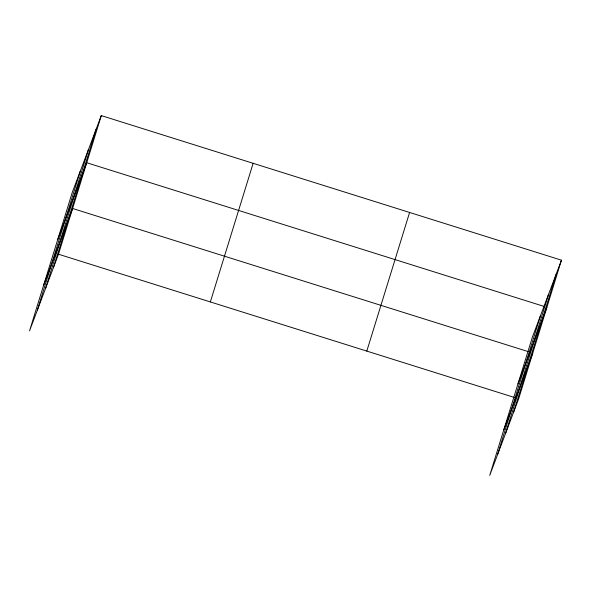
<?xml version="1.0" encoding="UTF-8"?>
<svg xmlns="http://www.w3.org/2000/svg" width="591" height="591" viewBox="0 0 591 591"><rect width="100%" height="100%" fill="white"/><g stroke="black" fill="none" stroke-linecap="round" stroke-linejoin="round"><path stroke-width="0.89" d="M37.425 309.987L80.206 171.36M45.537 288.519L88.325 149.892M53.412 267.686L96.193 129.06M101.283 115.6L72.338 192.201L29.55 330.827L58.494 254.226L101.283 115.6L561.45 260.173L518.662 398.799L489.717 475.4L532.506 336.774L561.45 260.173M210.352 301.935L253.14 163.308M366.804 351.091L409.593 212.465M497.592 454.56L540.381 315.934M505.704 433.1L548.492 294.466M513.579 412.259L556.367 273.633M57.792 239.333L86.737 162.732L544.281 306.485M43.668 285.076L72.612 208.483L528.42 351.682M517.96 383.906L546.904 307.305M503.842 429.65L532.787 353.056M58.494 254.226L514.303 397.433"/></g></svg>
